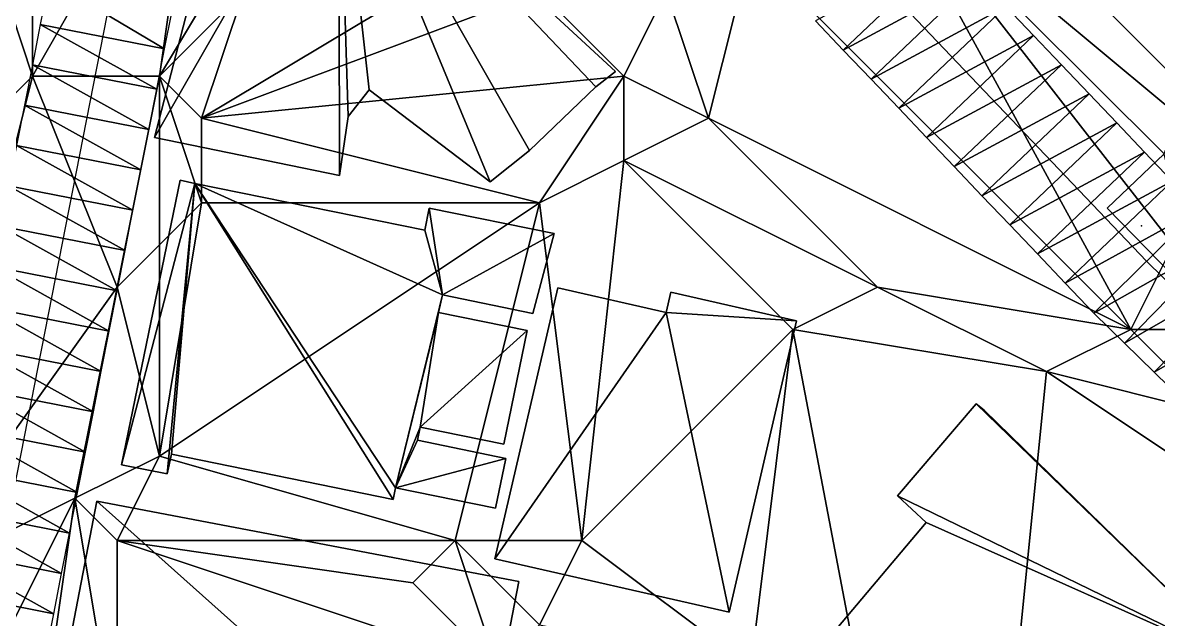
# Model space of a CAD drawing. Header units: metres. Extents: x -1103 to 901, y -902 to 905.
# Drawn here: x -686.5 to -632.7, y 326.3 to 354.5 of the extents above; entities that cross this region are included whole.
import ezdxf

# ---------------------------------------------------------------- set-up
doc = ezdxf.new("R2010")
doc.units = ezdxf.units.M
for name, color, linetype in [('OSM_BUILDING_FOOTPRINTS', 7, 'CONTINUOUS'), ('OSM_BUILDING_ROOFS', 1, 'CONTINUOUS'), ('OSM_BUILDING_WALLS', 8, 'CONTINUOUS'), ('OSM_ROAD_AXES', 2, 'CONTINUOUS'), ('OSM_ROAD_SURFACE', 9, 'CONTINUOUS'), ('OSM_TERRAIN', 3, 'CONTINUOUS'), ('OSM_TREES', 3, 'CONTINUOUS')]:
    doc.layers.add(name, color=color, linetype=linetype)

msp = doc.modelspace()

# ---------------------------------------------------------------- linework, layer by layer
at = {"layer": 'OSM_BUILDING_FOOTPRINTS'}
for points in [[(-644.16, 369.588, 14.682), (-622.075, 373.414, 14.682), (-619.93, 361.249, 14.682), (-628.032, 359.845, 14.682), (-616.58, 348.432, 14.682), (-624.594, 340.503, 14.682), (-627.988, 343.887, 14.682), (-630.74, 341.233, 14.682), (-635.118, 345.734, 14.682), (-632.432, 348.31, 14.682), (-645.564, 361.415, 14.682), (-644.16, 369.588, 14.682)], [(-676.735, 362.565, 12.139), (-671.496, 364.312, 12.139), (-658.397, 352.214, 12.139), (-659.326, 351.495, 12.139), (-662.476, 348.476, 12.139), (-664.344, 346.983, 12.139), (-670.07, 351.351, 12.139), (-671.054, 350.079, 12.139), (-671.474, 347.281, 12.139), (-680.228, 349.084, 12.139), (-676.735, 362.565, 12.139)], [(-667.428, 344.705, 12.576), (-667.218, 345.744, 12.576), (-661.304, 344.539, 12.576), (-662.321, 340.757, 12.576), (-666.599, 341.63, 12.576), (-666.776, 340.801, 12.576), (-662.586, 339.938, 12.576), (-663.692, 334.564, 12.576), (-667.649, 335.371, 12.576), (-667.77, 334.752, 12.576), (-663.592, 333.889, 12.576), (-664.078, 331.522, 12.576), (-668.821, 332.495, 12.576), (-668.931, 331.943, 12.576), (-679.432, 334.088, 12.576), (-679.631, 333.148, 12.576), (-681.798, 333.59, 12.576), (-679.012, 347.06, 12.576), (-678.316, 346.916, 12.576), (-667.428, 344.705, 12.576)], [(-655.777, 341.763, 13.512), (-649.83, 340.403, 13.512), (-653.025, 326.601, 13.512), (-664.112, 329.134, 13.512), (-661.138, 341.962, 13.512), (-655.998, 340.79, 13.512), (-655.777, 341.763, 13.512)], [(-640.954, 336.178, 13.834), (-628.563, 324.091, 13.834), (-636.112, 316.505, 13.834), (-634.454, 315.155, 13.834), (-647.564, 300.447, 13.834), (-655.954, 308.398, 13.834), (-650.924, 313.795, 13.834), (-648.139, 310.732, 13.834), (-643.209, 316.007, 13.834), (-650.46, 322.819, 13.834), (-643.695, 330.848, 13.834), (-645.055, 332.12, 13.834), (-641.319, 336.477, 13.834), (-640.954, 336.178, 13.834)], [(-685.268, 319.888, 11.681), (-682.958, 331.854, 11.681), (-662.984, 328.05, 11.681), (-665.294, 316.084, 11.681), (-685.268, 319.888, 11.681)]]:
    msp.add_polyline3d(points, close=True, dxfattribs=at)
at = {"layer": 'OSM_BUILDING_ROOFS'}
for points in [[(-671.496, 364.312, 20.539), (-676.735, 362.565, 20.539), (-680.228, 349.084, 20.539)], [(-671.496, 364.312, 20.539), (-680.228, 349.084, 20.539), (-671.474, 347.281, 20.539)], [(-671.496, 364.312, 20.539), (-671.474, 347.281, 20.539), (-671.054, 350.079, 20.539)], [(-671.496, 364.312, 20.539), (-671.054, 350.079, 20.539), (-670.07, 351.351, 20.539)], [(-671.496, 364.312, 20.539), (-670.07, 351.351, 20.539), (-664.344, 346.983, 20.539)], [(-671.496, 364.312, 20.539), (-664.344, 346.983, 20.539), (-662.476, 348.476, 20.539)], [(-671.496, 364.312, 20.539), (-662.476, 348.476, 20.539), (-659.326, 351.495, 20.539)], [(-671.496, 364.312, 20.539), (-659.326, 351.495, 20.539), (-658.397, 352.214, 20.539)], [(-628.032, 359.845, 24.682), (-645.564, 361.415, 24.682), (-632.432, 348.31, 24.682)], [(-632.432, 348.31, 24.682), (-635.118, 345.734, 24.682), (-630.74, 341.233, 24.682)], [(-678.316, 346.916, 20.976), (-679.012, 347.06, 20.976), (-681.798, 333.59, 20.976)], [(-678.316, 346.916, 20.976), (-681.798, 333.59, 20.976), (-679.631, 333.148, 20.976)], [(-678.316, 346.916, 20.976), (-679.631, 333.148, 20.976), (-679.432, 334.088, 20.976)], [(-678.316, 346.916, 20.976), (-679.432, 334.088, 20.976), (-668.931, 331.943, 20.976)], [(-678.316, 346.916, 20.976), (-668.931, 331.943, 20.976), (-668.821, 332.495, 20.976)], [(-666.599, 341.63, 20.976), (-667.428, 344.705, 20.976), (-678.316, 346.916, 20.976)], [(-666.599, 341.63, 20.976), (-678.316, 346.916, 20.976), (-668.821, 332.495, 20.976)], [(-666.599, 341.63, 20.976), (-667.218, 345.744, 20.976), (-667.428, 344.705, 20.976)], [(-666.599, 341.63, 20.976), (-661.304, 344.539, 20.976), (-667.218, 345.744, 20.976)], [(-666.599, 341.63, 20.976), (-662.321, 340.757, 20.976), (-661.304, 344.539, 20.976)], [(-655.998, 340.79, 28.312), (-661.138, 341.962, 28.312), (-664.112, 329.134, 28.312)], [(-668.821, 332.495, 20.976), (-666.776, 340.801, 20.976), (-666.599, 341.63, 20.976)], [(-649.83, 340.403, 28.312), (-655.777, 341.763, 28.312), (-655.998, 340.79, 28.312)], [(-668.821, 332.495, 20.976), (-667.649, 335.371, 20.976), (-666.776, 340.801, 20.976)], [(-667.649, 335.371, 20.976), (-662.586, 339.938, 20.976), (-666.776, 340.801, 20.976)], [(-655.998, 340.79, 28.312), (-664.112, 329.134, 28.312), (-653.025, 326.601, 28.312)], [(-655.998, 340.79, 28.312), (-653.025, 326.601, 28.312), (-649.83, 340.403, 28.312)], [(-667.649, 335.371, 20.976), (-663.692, 334.564, 20.976), (-662.586, 339.938, 20.976)], [(-628.563, 324.091, 25.434), (-641.319, 336.477, 25.434), (-645.055, 332.12, 25.434)], [(-628.563, 324.091, 25.434), (-640.954, 336.178, 25.434), (-641.319, 336.477, 25.434)], [(-668.821, 332.495, 20.976), (-667.77, 334.752, 20.976), (-667.649, 335.371, 20.976)], [(-668.821, 332.495, 20.976), (-663.592, 333.889, 20.976), (-667.77, 334.752, 20.976)], [(-668.821, 332.495, 20.976), (-664.078, 331.522, 20.976), (-663.592, 333.889, 20.976)], [(-682.958, 331.854, 23.281), (-685.268, 319.888, 23.281), (-665.294, 316.084, 23.281)], [(-682.958, 331.854, 23.281), (-665.294, 316.084, 23.281), (-662.984, 328.05, 23.281)], [(-628.563, 324.091, 25.434), (-645.055, 332.12, 25.434), (-643.695, 330.848, 25.434)], [(-628.563, 324.091, 25.434), (-643.695, 330.848, 25.434), (-650.46, 322.819, 25.434)]]:
    msp.add_3dface(points, dxfattribs=at)
at = {"layer": 'OSM_BUILDING_WALLS'}
for points in [[(-658.397, 352.214, 12.139), (-671.496, 364.312, 12.139), (-671.496, 364.312, 20.539)], [(-658.397, 352.214, 12.139), (-671.496, 364.312, 20.539), (-658.397, 352.214, 20.539)], [(-676.735, 362.565, 12.139), (-680.228, 349.084, 12.139), (-680.228, 349.084, 20.539)], [(-676.735, 362.565, 12.139), (-680.228, 349.084, 20.539), (-676.735, 362.565, 20.539)], [(-645.564, 361.415, 14.682), (-632.432, 348.31, 14.682), (-632.432, 348.31, 24.682)], [(-645.564, 361.415, 14.682), (-632.432, 348.31, 24.682), (-645.564, 361.415, 24.682)], [(-659.326, 351.495, 12.139), (-658.397, 352.214, 12.139), (-658.397, 352.214, 20.539)], [(-659.326, 351.495, 12.139), (-658.397, 352.214, 20.539), (-659.326, 351.495, 20.539)], [(-671.054, 350.079, 12.139), (-670.07, 351.351, 12.139), (-670.07, 351.351, 20.539)], [(-671.054, 350.079, 12.139), (-670.07, 351.351, 20.539), (-671.054, 350.079, 20.539)], [(-670.07, 351.351, 12.139), (-664.344, 346.983, 12.139), (-664.344, 346.983, 20.539)], [(-670.07, 351.351, 12.139), (-664.344, 346.983, 20.539), (-670.07, 351.351, 20.539)], [(-662.476, 348.476, 12.139), (-659.326, 351.495, 12.139), (-659.326, 351.495, 20.539)], [(-662.476, 348.476, 12.139), (-659.326, 351.495, 20.539), (-662.476, 348.476, 20.539)], [(-671.474, 347.281, 12.139), (-671.054, 350.079, 12.139), (-671.054, 350.079, 20.539)], [(-671.474, 347.281, 12.139), (-671.054, 350.079, 20.539), (-671.474, 347.281, 20.539)], [(-680.228, 349.084, 12.139), (-671.474, 347.281, 12.139), (-671.474, 347.281, 20.539)], [(-680.228, 349.084, 12.139), (-671.474, 347.281, 20.539), (-680.228, 349.084, 20.539)], [(-664.344, 346.983, 12.139), (-662.476, 348.476, 12.139), (-662.476, 348.476, 20.539)], [(-664.344, 346.983, 12.139), (-662.476, 348.476, 20.539), (-664.344, 346.983, 20.539)], [(-632.432, 348.31, 14.682), (-635.118, 345.734, 14.682), (-635.118, 345.734, 24.682)], [(-632.432, 348.31, 14.682), (-635.118, 345.734, 24.682), (-632.432, 348.31, 24.682)], [(-679.012, 347.06, 12.576), (-681.798, 333.59, 12.576), (-681.798, 333.59, 20.976)], [(-679.012, 347.06, 12.576), (-681.798, 333.59, 20.976), (-679.012, 347.06, 20.976)], [(-678.316, 346.916, 12.576), (-679.012, 347.06, 12.576), (-679.012, 347.06, 20.976)], [(-678.316, 346.916, 12.576), (-679.012, 347.06, 20.976), (-678.316, 346.916, 20.976)], [(-667.428, 344.705, 12.576), (-678.316, 346.916, 12.576), (-678.316, 346.916, 20.976)], [(-667.428, 344.705, 12.576), (-678.316, 346.916, 20.976), (-667.428, 344.705, 20.976)], [(-667.218, 345.744, 12.576), (-667.428, 344.705, 12.576), (-667.428, 344.705, 20.976)], [(-667.218, 345.744, 12.576), (-667.428, 344.705, 20.976), (-667.218, 345.744, 20.976)], [(-661.304, 344.539, 12.576), (-667.218, 345.744, 12.576), (-667.218, 345.744, 20.976)], [(-661.304, 344.539, 12.576), (-667.218, 345.744, 20.976), (-661.304, 344.539, 20.976)], [(-635.118, 345.734, 14.682), (-630.74, 341.233, 14.682), (-630.74, 341.233, 24.682)], [(-635.118, 345.734, 14.682), (-630.74, 341.233, 24.682), (-635.118, 345.734, 24.682)], [(-662.321, 340.757, 12.576), (-661.304, 344.539, 12.576), (-661.304, 344.539, 20.976)], [(-662.321, 340.757, 12.576), (-661.304, 344.539, 20.976), (-662.321, 340.757, 20.976)], [(-661.138, 341.962, 13.512), (-664.112, 329.134, 13.512), (-664.112, 329.134, 28.312)], [(-661.138, 341.962, 13.512), (-664.112, 329.134, 28.312), (-661.138, 341.962, 28.312)], [(-655.998, 340.79, 13.512), (-661.138, 341.962, 13.512), (-661.138, 341.962, 28.312)], [(-655.998, 340.79, 13.512), (-661.138, 341.962, 28.312), (-655.998, 340.79, 28.312)], [(-666.776, 340.801, 12.576), (-666.599, 341.63, 12.576), (-666.599, 341.63, 20.976)], [(-666.776, 340.801, 12.576), (-666.599, 341.63, 20.976), (-666.776, 340.801, 20.976)], [(-666.599, 341.63, 12.576), (-662.321, 340.757, 12.576), (-662.321, 340.757, 20.976)], [(-666.599, 341.63, 12.576), (-662.321, 340.757, 20.976), (-666.599, 341.63, 20.976)], [(-655.777, 341.763, 13.512), (-655.998, 340.79, 13.512), (-655.998, 340.79, 28.312)], [(-655.777, 341.763, 13.512), (-655.998, 340.79, 28.312), (-655.777, 341.763, 28.312)], [(-649.83, 340.403, 13.512), (-655.777, 341.763, 13.512), (-655.777, 341.763, 28.312)], [(-649.83, 340.403, 13.512), (-655.777, 341.763, 28.312), (-649.83, 340.403, 28.312)], [(-662.586, 339.938, 12.576), (-666.776, 340.801, 12.576), (-666.776, 340.801, 20.976)], [(-662.586, 339.938, 12.576), (-666.776, 340.801, 20.976), (-662.586, 339.938, 20.976)], [(-653.025, 326.601, 13.512), (-649.83, 340.403, 13.512), (-649.83, 340.403, 28.312)], [(-653.025, 326.601, 13.512), (-649.83, 340.403, 28.312), (-653.025, 326.601, 28.312)], [(-663.692, 334.564, 12.576), (-662.586, 339.938, 12.576), (-662.586, 339.938, 20.976)], [(-663.692, 334.564, 12.576), (-662.586, 339.938, 20.976), (-663.692, 334.564, 20.976)], [(-641.319, 336.477, 13.834), (-645.055, 332.12, 13.834), (-645.055, 332.12, 25.434)], [(-641.319, 336.477, 13.834), (-645.055, 332.12, 25.434), (-641.319, 336.477, 25.434)], [(-640.954, 336.178, 13.834), (-641.319, 336.477, 13.834), (-641.319, 336.477, 25.434)], [(-640.954, 336.178, 13.834), (-641.319, 336.477, 25.434), (-640.954, 336.178, 25.434)], [(-628.563, 324.091, 13.834), (-640.954, 336.178, 13.834), (-640.954, 336.178, 25.434)], [(-628.563, 324.091, 13.834), (-640.954, 336.178, 25.434), (-628.563, 324.091, 25.434)], [(-667.77, 334.752, 12.576), (-667.649, 335.371, 12.576), (-667.649, 335.371, 20.976)], [(-667.77, 334.752, 12.576), (-667.649, 335.371, 20.976), (-667.77, 334.752, 20.976)], [(-667.649, 335.371, 12.576), (-663.692, 334.564, 12.576), (-663.692, 334.564, 20.976)], [(-667.649, 335.371, 12.576), (-663.692, 334.564, 20.976), (-667.649, 335.371, 20.976)], [(-663.592, 333.889, 12.576), (-667.77, 334.752, 12.576), (-667.77, 334.752, 20.976)], [(-663.592, 333.889, 12.576), (-667.77, 334.752, 20.976), (-663.592, 333.889, 20.976)], [(-679.631, 333.148, 12.576), (-679.432, 334.088, 12.576), (-679.432, 334.088, 20.976)], [(-679.631, 333.148, 12.576), (-679.432, 334.088, 20.976), (-679.631, 333.148, 20.976)], [(-679.432, 334.088, 12.576), (-668.931, 331.943, 12.576), (-668.931, 331.943, 20.976)], [(-679.432, 334.088, 12.576), (-668.931, 331.943, 20.976), (-679.432, 334.088, 20.976)], [(-664.078, 331.522, 12.576), (-663.592, 333.889, 12.576), (-663.592, 333.889, 20.976)], [(-664.078, 331.522, 12.576), (-663.592, 333.889, 20.976), (-664.078, 331.522, 20.976)], [(-681.798, 333.59, 12.576), (-679.631, 333.148, 12.576), (-679.631, 333.148, 20.976)], [(-681.798, 333.59, 12.576), (-679.631, 333.148, 20.976), (-681.798, 333.59, 20.976)], [(-668.931, 331.943, 12.576), (-668.821, 332.495, 12.576), (-668.821, 332.495, 20.976)], [(-668.931, 331.943, 12.576), (-668.821, 332.495, 20.976), (-668.931, 331.943, 20.976)], [(-668.821, 332.495, 12.576), (-664.078, 331.522, 12.576), (-664.078, 331.522, 20.976)], [(-668.821, 332.495, 12.576), (-664.078, 331.522, 20.976), (-668.821, 332.495, 20.976)], [(-682.958, 331.854, 11.681), (-685.268, 319.888, 11.681), (-685.268, 319.888, 23.281)], [(-682.958, 331.854, 11.681), (-685.268, 319.888, 23.281), (-682.958, 331.854, 23.281)], [(-662.984, 328.05, 11.681), (-682.958, 331.854, 11.681), (-682.958, 331.854, 23.281)], [(-662.984, 328.05, 11.681), (-682.958, 331.854, 23.281), (-662.984, 328.05, 23.281)], [(-645.055, 332.12, 13.834), (-643.695, 330.848, 13.834), (-643.695, 330.848, 25.434)], [(-645.055, 332.12, 13.834), (-643.695, 330.848, 25.434), (-645.055, 332.12, 25.434)], [(-643.695, 330.848, 13.834), (-650.46, 322.819, 13.834), (-650.46, 322.819, 25.434)], [(-643.695, 330.848, 13.834), (-650.46, 322.819, 25.434), (-643.695, 330.848, 25.434)], [(-664.112, 329.134, 13.512), (-653.025, 326.601, 13.512), (-653.025, 326.601, 28.312)], [(-664.112, 329.134, 13.512), (-653.025, 326.601, 28.312), (-664.112, 329.134, 28.312)], [(-665.294, 316.084, 11.681), (-662.984, 328.05, 11.681), (-662.984, 328.05, 23.281)], [(-665.294, 316.084, 11.681), (-662.984, 328.05, 23.281), (-665.294, 316.084, 23.281)]]:
    msp.add_3dface(points, dxfattribs=at)
at = {"layer": 'OSM_ROAD_AXES'}
for points in [[(-669.318, 371.689, 15.857), (-674.027, 367.807, 15.607), (-676.824, 365.706, 14.908), (-678.703, 363.284, 14.573), (-680.737, 360.397, 14.422), (-682.317, 355.774, 14.185), (-693.945, 296.531, 13.883), (-703.606, 254.474, 17.035), (-705.286, 228.585, 18.562)], [(-546.532, 257.451, 11.098), (-563.577, 274.537, 13.913), (-581.263, 292.253, 16.459), (-633.261, 343.223, 16.981), (-656.905, 368.061, 16.709)]]:
    msp.add_polyline3d(points, dxfattribs=at)
at = {"layer": 'OSM_ROAD_SURFACE'}
for points in [[(-642.548, 358.055, 17.061), (-648.931, 354.609, 17.006), (-647.618, 353.229, 17.003)], [(-641.234, 356.676, 17.063), (-642.548, 358.055, 17.061), (-647.618, 353.229, 17.003)], [(-685.22, 356.533, 14.056), (-685.636, 354.441, 14.04), (-679.749, 353.286, 14.122)], [(-685.22, 356.533, 14.056), (-679.749, 353.286, 14.122), (-679.415, 355.016, 14.215)], [(-641.234, 356.676, 17.063), (-647.618, 353.229, 17.003), (-646.304, 351.849, 16.999)], [(-639.921, 355.296, 17.066), (-641.234, 356.676, 17.063), (-646.304, 351.849, 16.999)], [(-639.921, 355.296, 17.066), (-646.304, 351.849, 16.999), (-644.991, 350.469, 16.996)], [(-638.607, 353.916, 17.068), (-639.921, 355.296, 17.066), (-644.991, 350.469, 16.996)], [(-685.636, 354.441, 14.04), (-686.012, 352.53, 14.023), (-680.124, 351.375, 14.038)], [(-685.636, 354.441, 14.04), (-680.124, 351.375, 14.038), (-679.749, 353.286, 14.122)], [(-638.607, 353.916, 17.068), (-644.991, 350.469, 16.996), (-643.677, 349.089, 16.993)], [(-637.293, 352.536, 17.071), (-638.607, 353.916, 17.068), (-643.677, 349.089, 16.993)], [(-686.012, 352.53, 14.023), (-686.387, 350.619, 14.001), (-680.499, 349.463, 13.994)], [(-686.012, 352.53, 14.023), (-680.499, 349.463, 13.994), (-680.124, 351.375, 14.038)], [(-637.293, 352.536, 17.071), (-643.677, 349.089, 16.993), (-642.364, 347.709, 16.989)], [(-635.98, 351.156, 17.073), (-637.293, 352.536, 17.071), (-642.364, 347.709, 16.989)], [(-635.98, 351.156, 17.073), (-642.364, 347.709, 16.989), (-641.05, 346.33, 16.986)], [(-634.666, 349.776, 17.075), (-635.98, 351.156, 17.073), (-641.05, 346.33, 16.986)], [(-686.387, 350.619, 14.001), (-686.762, 348.708, 13.981), (-680.874, 347.552, 13.95)], [(-686.387, 350.619, 14.001), (-680.874, 347.552, 13.95), (-680.499, 349.463, 13.994)], [(-634.666, 349.776, 17.075), (-641.05, 346.33, 16.986), (-639.736, 344.95, 16.982)], [(-633.353, 348.396, 17.078), (-634.666, 349.776, 17.075), (-639.736, 344.95, 16.982)], [(-686.762, 348.708, 13.981), (-687.137, 346.797, 13.949), (-681.249, 345.641, 13.906)], [(-686.762, 348.708, 13.981), (-681.249, 345.641, 13.906), (-680.874, 347.552, 13.95)], [(-633.353, 348.396, 17.078), (-639.736, 344.95, 16.982), (-638.423, 343.57, 16.979)], [(-632.039, 347.016, 17.08), (-633.353, 348.396, 17.078), (-638.423, 343.57, 16.979)], [(-687.137, 346.797, 13.949), (-687.512, 344.886, 13.917), (-681.624, 343.73, 13.861)], [(-687.137, 346.797, 13.949), (-681.624, 343.73, 13.861), (-681.249, 345.641, 13.906)], [(-632.039, 347.016, 17.08), (-638.423, 343.57, 16.979), (-637.109, 342.19, 16.975)], [(-630.768, 345.681, 17.083), (-632.039, 347.016, 17.08), (-637.109, 342.19, 16.975)], [(-630.768, 345.681, 17.083), (-637.109, 342.19, 16.975), (-635.753, 340.766, 16.972)], [(-629.405, 344.345, 17.087), (-630.768, 345.681, 17.083), (-635.753, 340.766, 16.972)], [(-687.512, 344.886, 13.917), (-687.887, 342.975, 13.885), (-681.999, 341.819, 13.82)], [(-687.512, 344.886, 13.917), (-681.999, 341.819, 13.82), (-681.624, 343.73, 13.861)], [(-629.405, 344.345, 17.087), (-635.753, 340.766, 16.972), (-634.305, 339.346, 16.875)], [(-628, 342.967, 17.063), (-629.405, 344.345, 17.087), (-634.305, 339.346, 16.875)], [(-687.887, 342.975, 13.885), (-688.262, 341.064, 13.853), (-682.374, 339.908, 13.8)], [(-687.887, 342.975, 13.885), (-682.374, 339.908, 13.8), (-681.999, 341.819, 13.82)], [(-628, 342.967, 17.063), (-634.305, 339.346, 16.875), (-632.9, 337.969, 16.72)], [(-626.595, 341.59, 16.937), (-628, 342.967, 17.063), (-632.9, 337.969, 16.72)], [(-626.595, 341.59, 16.937), (-632.9, 337.969, 16.72), (-631.495, 336.591, 16.564)], [(-688.262, 341.064, 13.853), (-688.637, 339.153, 13.82), (-682.749, 337.997, 13.78)], [(-688.262, 341.064, 13.853), (-682.749, 337.997, 13.78), (-682.374, 339.908, 13.8)], [(-688.637, 339.153, 13.82), (-689.012, 337.242, 13.788), (-683.125, 336.086, 13.76)], [(-688.637, 339.153, 13.82), (-683.125, 336.086, 13.76), (-682.749, 337.997, 13.78)], [(-689.012, 337.242, 13.788), (-689.387, 335.331, 13.756), (-683.5, 334.175, 13.74)], [(-689.012, 337.242, 13.788), (-683.5, 334.175, 13.74), (-683.125, 336.086, 13.76)], [(-689.387, 335.331, 13.756), (-689.762, 333.419, 13.724), (-683.875, 332.264, 13.72)], [(-689.387, 335.331, 13.756), (-683.875, 332.264, 13.72), (-683.5, 334.175, 13.74)], [(-689.762, 333.419, 13.724), (-690.138, 331.508, 13.692), (-684.25, 330.353, 13.665)], [(-689.762, 333.419, 13.724), (-684.25, 330.353, 13.665), (-683.875, 332.264, 13.72)], [(-690.138, 331.508, 13.692), (-690.513, 329.597, 13.663), (-684.625, 328.442, 13.65)], [(-690.138, 331.508, 13.692), (-684.625, 328.442, 13.65), (-684.25, 330.353, 13.665)], [(-690.513, 329.597, 13.663), (-690.888, 327.686, 13.658), (-685, 326.531, 13.634)], [(-690.513, 329.597, 13.663), (-685, 326.531, 13.634), (-684.625, 328.442, 13.65)], [(-690.888, 327.686, 13.658), (-691.263, 325.775, 13.67), (-685.375, 324.62, 13.619)], [(-690.888, 327.686, 13.658), (-685.375, 324.62, 13.619), (-685, 326.531, 13.634)]]:
    msp.add_3dface(points, dxfattribs=at)
at = {"layer": 'OSM_TERRAIN'}
for points in [[(-618, 350, 17.295), (-620, 374, 17.266), (-646, 366, 17.31)], [(-686, 352, 13.985), (-678, 366, 14.712), (-686, 362, 13.828)], [(-686, 352, 13.985), (-680, 352, 14.003), (-678, 366, 14.712)], [(-680, 352, 14.003), (-674, 362, 14.801), (-678, 366, 14.712)], [(-644, 364, 17.185), (-618, 350, 17.295), (-646, 366, 17.31)], [(-646, 362, 17.01), (-622, 342, 17.143), (-644, 364, 17.185)], [(-622, 342, 17.143), (-618, 350, 17.295), (-644, 364, 17.185)], [(-686, 352, 13.985), (-686, 362, 13.828), (-688, 358, 13.187)], [(-676, 356, 15.009), (-674, 362, 14.801), (-680, 352, 14.003)], [(-652, 358, 16.974), (-634, 340, 16.98), (-646, 362, 17.01)], [(-634, 340, 16.98), (-632, 344, 16.98), (-646, 362, 17.01)], [(-632, 344, 16.98), (-622, 342, 17.143), (-646, 362, 17.01)], [(-690, 348, 13.074), (-686, 352, 13.985), (-688, 358, 13.187)], [(-654, 350, 16.388), (-652, 358, 16.974), (-656, 356, 16.376)], [(-654, 350, 16.388), (-634, 340, 16.98), (-652, 358, 16.974)], [(-678, 350, 14.871), (-676, 356, 15.009), (-680, 352, 14.003)], [(-678, 350, 14.871), (-668, 356, 15.036), (-676, 356, 15.009)], [(-678, 350, 14.871), (-658, 352, 15.169), (-662, 356, 15.193)], [(-678, 350, 14.871), (-662, 356, 15.193), (-668, 356, 15.036)], [(-658, 352, 15.169), (-656, 356, 16.376), (-662, 356, 15.193)], [(-654, 350, 16.388), (-656, 356, 16.376), (-658, 352, 15.169)], [(-692, 328, 13.596), (-682, 342, 13.754), (-686, 352, 13.985)], [(-692, 328, 13.596), (-686, 352, 13.985), (-690, 348, 13.074)], [(-682, 342, 13.754), (-680, 352, 14.003), (-686, 352, 13.985)], [(-680, 344, 14.577), (-680, 352, 14.003), (-682, 342, 13.754)], [(-680, 344, 14.577), (-678, 346, 15.418), (-680, 352, 14.003)], [(-678, 346, 15.418), (-678, 350, 14.871), (-680, 352, 14.003)], [(-678, 350, 14.871), (-662, 346, 15.457), (-658, 352, 15.169)], [(-662, 346, 15.457), (-658, 348, 16.011), (-658, 352, 15.169)], [(-658, 348, 16.011), (-654, 350, 16.388), (-658, 352, 15.169)], [(-678, 346, 15.418), (-662, 346, 15.457), (-678, 350, 14.871)], [(-658, 348, 16.011), (-646, 342, 16.425), (-654, 350, 16.388)], [(-646, 342, 16.425), (-634, 340, 16.98), (-654, 350, 16.388)], [(-660, 330, 15.98), (-658, 348, 16.011), (-662, 346, 15.457)], [(-658, 348, 16.011), (-660, 330, 15.98), (-650, 340, 15.98)], [(-650, 340, 15.98), (-646, 342, 16.425), (-658, 348, 16.011)], [(-666, 330, 15.367), (-662, 346, 15.457), (-680, 334, 15.418)], [(-680, 334, 15.418), (-662, 346, 15.457), (-678, 346, 15.418)], [(-680, 334, 15.418), (-678, 346, 15.418), (-680, 344, 14.577)], [(-666, 330, 15.367), (-660, 330, 15.98), (-662, 346, 15.457)], [(-682, 342, 13.754), (-680, 334, 15.418), (-680, 344, 14.577)], [(-630, 340, 16.522), (-632, 344, 16.98), (-634, 340, 16.98)], [(-684, 332, 13.632), (-682, 342, 13.754), (-692, 328, 13.596)], [(-684, 332, 13.632), (-680, 334, 15.418), (-682, 342, 13.754)], [(-650, 340, 15.98), (-638, 338, 16.253), (-646, 342, 16.425)], [(-638, 338, 16.253), (-634, 340, 16.98), (-646, 342, 16.425)], [(-652, 324, 15.646), (-650, 340, 15.98), (-660, 330, 15.98)], [(-652, 324, 15.646), (-642, 298, 16.187), (-650, 340, 15.98)], [(-642, 298, 16.187), (-638, 338, 16.253), (-650, 340, 15.98)], [(-638, 338, 16.253), (-630, 336, 16.522), (-634, 340, 16.98)], [(-634, 340, 16.98), (-630, 336, 16.522), (-630, 340, 16.522)], [(-642, 298, 16.187), (-626, 330, 16.004), (-638, 338, 16.253)], [(-638, 338, 16.253), (-626, 330, 16.004), (-630, 336, 16.522)], [(-682, 330, 14.201), (-680, 334, 15.418), (-684, 332, 13.632)], [(-682, 330, 14.201), (-666, 330, 15.367), (-680, 334, 15.418)], [(-698, 304, 13.741), (-686, 318, 13.488), (-684, 332, 13.632)], [(-698, 304, 13.741), (-684, 332, 13.632), (-692, 328, 13.596)], [(-686, 318, 13.488), (-682, 320, 14.264), (-684, 332, 13.632)], [(-682, 320, 14.264), (-682, 330, 14.201), (-684, 332, 13.632)], [(-682, 320, 14.264), (-664, 324, 14.495), (-682, 330, 14.201)], [(-682, 330, 14.201), (-664, 324, 14.495), (-668, 328, 14.264)], [(-668, 328, 14.264), (-666, 330, 15.367), (-682, 330, 14.201)], [(-668, 328, 14.264), (-664, 324, 14.495), (-666, 330, 15.367)], [(-664, 324, 14.495), (-662, 326, 15.387), (-666, 330, 15.367)], [(-662, 326, 15.387), (-660, 330, 15.98), (-666, 330, 15.367)], [(-652, 324, 15.646), (-660, 330, 15.98), (-662, 326, 15.387)], [(-642, 298, 16.187), (-622, 308, 16.154), (-626, 330, 16.004)]]:
    msp.add_3dface(points, dxfattribs=at)
at = {"layer": 'OSM_TREES'}
msp.add_point((-633.504, 344.904, 16.982), dxfattribs=at)

doc.saveas('drawing.dxf')
